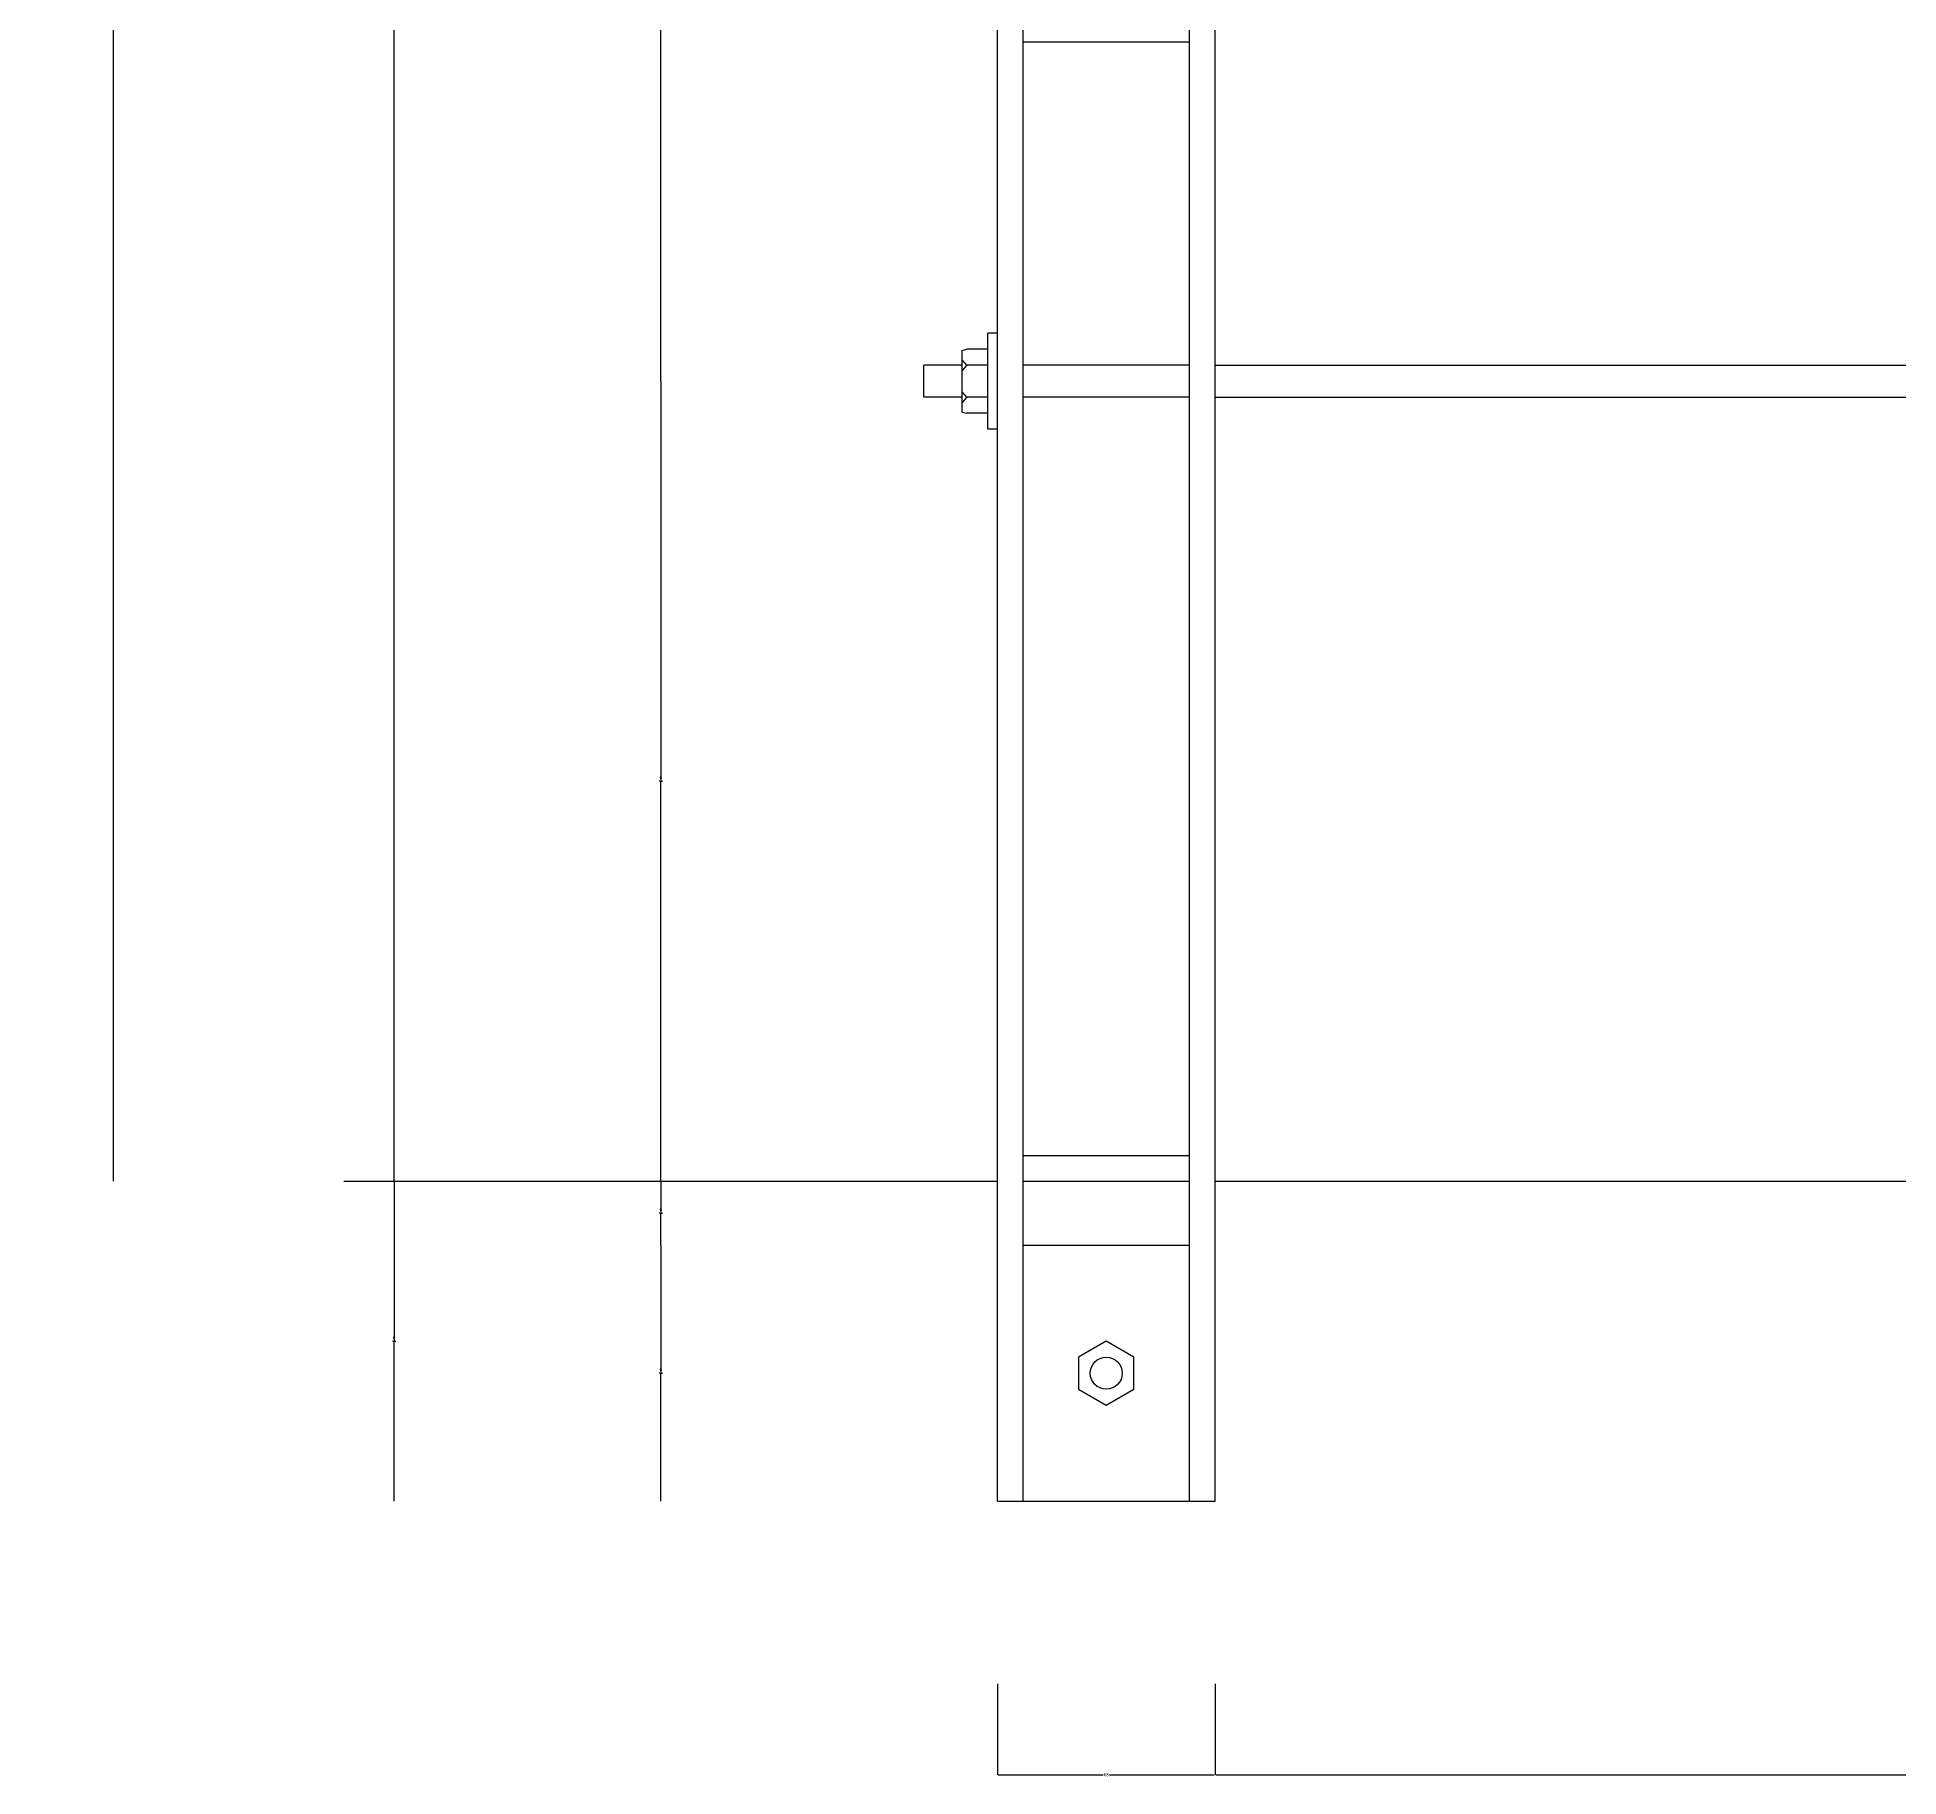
# Model space of a CAD drawing. Header units: metres. Extents: x 294 to 3346, y 3148 to 4721.
# Drawn here: x 294 to 876, y 3346 to 3890 of the extents above; entities that cross this region are included whole.
import ezdxf

# ---------------------------------------------------------------- set-up
doc = ezdxf.new("R2010")
doc.units = ezdxf.units.M
for name, color, linetype in [('2', 2, 'Continuous'), ('3', 3, 'Continuous'), ('7', 7, 'Continuous'), ('DIM', 3, 'Continuous')]:
    doc.layers.add(name, color=color, linetype=linetype)
doc.dimstyles.get("Standard").update_dxf_attribs({"dimtxt": 2.5, "dimasz": 2.5, "dimexe": 1.25, "dimexo": 0.625, "dimtad": 1, "dimcen": 2.5, "dimazin": 3, "dimtfac": 1, "dimtmove": 0, "dimatfit": 3})

# ---------------------------------------------------------------- blocks, each defined once
blk = doc.blocks.new('*D8')
for p, q in [((489.23, 3532.45), (489.23, 3522.45)), ((488.98, 3522.45), (488.73, 3522.45)), ((489.23, 3512.45), (489.23, 3522.45)), ((489.23, 3522.45), (489.23, 3522.45)), ((489.48, 3522.45), (489.73, 3522.45))]:
    blk.add_line(p, q)
at = {"layer": 'Defpoints'}
for p in [(489.23, 3532.45), (489.23, 3522.45), (489.23, 3512.45)]:
    blk.add_point(p, dxfattribs=at)
at = {"layer": 'DIM', "insert": (489.23, 3523.575), "char_height": 1, "attachment_point": 5}
blk.add_mtext('0', dxfattribs=at)
blk = doc.blocks.new('*D9')
for p, q in [((405.92, 3532.45), (405.92, 3482.45)), ((405.67, 3482.45), (405.42, 3482.45)), ((405.92, 3432.45), (405.92, 3482.45)), ((405.92, 3482.45), (405.92, 3482.45)), ((406.17, 3482.45), (406.42, 3482.45))]:
    blk.add_line(p, q)
at = {"layer": 'Defpoints'}
for p in [(405.92, 3532.45), (405.92, 3482.45), (405.92, 3432.45)]:
    blk.add_point(p, dxfattribs=at)
at = {"layer": 'DIM', "insert": (405.92, 3483.575), "char_height": 1, "attachment_point": 5}
blk.add_mtext('0', dxfattribs=at)
blk = doc.blocks.new('*D10')
for p, q in [((489.23, 3512.45), (489.23, 3472.45)), ((488.98, 3472.45), (488.73, 3472.45)), ((489.23, 3432.45), (489.23, 3472.45)), ((489.23, 3472.45), (489.23, 3472.45)), ((489.48, 3472.45), (489.73, 3472.45))]:
    blk.add_line(p, q)
at = {"layer": 'Defpoints'}
for p in [(489.23, 3512.45), (489.23, 3472.45), (489.23, 3432.45)]:
    blk.add_point(p, dxfattribs=at)
at = {"layer": 'DIM', "insert": (489.23, 3473.575), "char_height": 1, "attachment_point": 5}
blk.add_mtext('0', dxfattribs=at)
blk = doc.blocks.new('*D11')
for p, q in [((294.43, 4432.45), (294.43, 3982.45)), ((294.68, 3982.45), (303.845, 3982.45)), ((308.845, 3982.45), (318.01, 3982.45)), ((318.26, 3532.45), (318.26, 3982.45))]:
    blk.add_line(p, q)
at = {"layer": 'Defpoints'}
for p in [(294.43, 4432.45), (294.43, 3982.45), (318.26, 3532.45)]:
    blk.add_point(p, dxfattribs=at)
at = {"layer": 'DIM', "insert": (306.345, 3982.45), "char_height": 1, "attachment_point": 5}
blk.add_mtext('23,83', dxfattribs=at)
blk = doc.blocks.new('*D13')
for p, q in [((375.92, 4352.45), (375.92, 3942.45)), ((376.17, 3942.45), (389.92, 3942.45)), ((391.92, 3942.45), (405.67, 3942.45)), ((405.92, 3532.45), (405.92, 3942.45))]:
    blk.add_line(p, q)
at = {"layer": 'Defpoints'}
for p in [(375.92, 4352.45), (375.92, 3942.45), (405.92, 3532.45)]:
    blk.add_point(p, dxfattribs=at)
at = {"layer": 'DIM', "insert": (390.92, 3942.45), "char_height": 1, "attachment_point": 5}
blk.add_mtext('30', dxfattribs=at)
blk = doc.blocks.new('*D14')
for p, q in [((489.23, 4182.45), (489.23, 3982.45)), ((488.98, 3982.45), (488.73, 3982.45)), ((489.23, 3782.45), (489.23, 3982.45)), ((489.23, 3982.45), (489.23, 3982.45)), ((489.48, 3982.45), (489.73, 3982.45))]:
    blk.add_line(p, q)
at = {"layer": 'Defpoints'}
for p in [(489.23, 4182.45), (489.23, 3982.45), (489.23, 3782.45)]:
    blk.add_point(p, dxfattribs=at)
at = {"layer": 'DIM', "insert": (489.23, 3983.575), "char_height": 1, "attachment_point": 5}
blk.add_mtext('0', dxfattribs=at)
blk = doc.blocks.new('*D15')
for p, q in [((489.23, 3782.45), (489.23, 3657.45)), ((488.98, 3657.45), (488.73, 3657.45)), ((489.23, 3532.45), (489.23, 3657.45)), ((489.23, 3657.45), (489.23, 3657.45)), ((489.48, 3657.45), (489.73, 3657.45))]:
    blk.add_line(p, q)
at = {"layer": 'Defpoints'}
for p in [(489.23, 3782.45), (489.23, 3657.45), (489.23, 3532.45)]:
    blk.add_point(p, dxfattribs=at)
at = {"layer": 'DIM', "insert": (489.23, 3658.575), "char_height": 1, "attachment_point": 5}
blk.add_mtext('0', dxfattribs=at)
blk = doc.blocks.new('*D19')
for p, q in [((662.42, 3375.36), (662.42, 3347)), ((1394.42, 3375.36), (1394.42, 3347)), ((662.67, 3347), (1026.92, 3347)), ((1029.92, 3347), (1394.17, 3347))]:
    blk.add_line(p, q)
at = {"layer": 'Defpoints'}
for p in [(662.42, 3375.36), (1394.42, 3375.36), (662.42, 3347)]:
    blk.add_point(p, dxfattribs=at)
at = {"layer": 'DIM', "insert": (1028.42, 3347), "char_height": 1, "attachment_point": 5}
blk.add_mtext('732', dxfattribs=at)
blk = doc.blocks.new('*D20')
for p, q in [((594.42, 3375.36), (594.42, 3347)), ((662.42, 3375.36), (662.42, 3347)), ((594.67, 3347), (627.42, 3347)), ((629.42, 3347), (662.17, 3347))]:
    blk.add_line(p, q)
at = {"layer": 'Defpoints'}
for p in [(594.42, 3375.36), (662.42, 3375.36), (594.42, 3347)]:
    blk.add_point(p, dxfattribs=at)
at = {"layer": 'DIM', "insert": (628.42, 3347), "char_height": 1, "attachment_point": 5}
blk.add_mtext('68', dxfattribs=at)

msp = doc.modelspace()

# ---------------------------------------------------------------- linework, layer by layer
at = {"layer": '2'}
for p, q in [((390.18, 3532.45), (594.42, 3532.45)), ((602.42, 3532.45), (654.42, 3532.45)), ((662.42, 3532.45), (1394.42, 3532.45))]:
    msp.add_line(p, q, dxfattribs=at)
at = {"layer": '3'}
for p, q in [((654.42, 3888.45), (602.42, 3888.45)), ((583.42, 3792.1), (584.87, 3792.45)), ((583.42, 3772.81), (583.42, 3792.1)), ((591.42, 3792.45), (584.87, 3792.45)), ((594.42, 3797.45), (591.42, 3797.45)), ((591.42, 3767.45), (591.42, 3797.45)), ((571.42, 3777.45), (571.42, 3787.45)), ((583.42, 3787.45), (571.42, 3787.45)), ((584.87, 3787.45), (583.42, 3789.13)), ((584.87, 3787.45), (583.42, 3785.77)), ((591.42, 3787.45), (584.87, 3787.45)), ((654.42, 3787.45), (602.42, 3787.45)), ((662.42, 3787.45), (1394.42, 3787.45)), ((583.42, 3777.45), (571.42, 3777.45)), ((584.87, 3777.45), (583.42, 3779.13)), ((584.87, 3777.45), (583.42, 3775.77)), ((591.42, 3777.45), (584.87, 3777.45)), ((654.42, 3777.45), (602.42, 3777.45)), ((662.42, 3777.45), (1394.42, 3777.45)), ((583.42, 3772.81), (584.87, 3772.45)), ((591.42, 3772.45), (584.87, 3772.45)), ((594.42, 3767.45), (591.42, 3767.45)), ((602.42, 3540.45), (654.42, 3540.45)), ((602.42, 3512.45), (654.42, 3512.45)), ((602.42, 3432.45), (654.42, 3432.45))]:
    msp.add_line(p, q, dxfattribs=at)
msp.add_lwpolyline([(637.08, 3467.45), (637.08, 3477.45), (628.42, 3482.45), (619.76, 3477.45), (619.76, 3467.45), (628.42, 3462.45)], close=True, dxfattribs=at)
msp.add_circle((628.42, 3472.45), 5, dxfattribs=at)
at = {"layer": '7'}
for p, q in [((594.42, 3432.45), (594.42, 4372.45)), ((602.42, 3432.45), (602.42, 4372.45)), ((654.42, 3432.45), (654.42, 4372.45)), ((662.42, 3432.45), (662.42, 4372.45)), ((594.42, 3432.45), (602.42, 3432.45)), ((654.42, 3432.45), (662.42, 3432.45))]:
    msp.add_line(p, q, dxfattribs=at)

# ---------------------------------------------------------------- dimensions: what is measured, and where the dimension line sits
at = {"layer": 'DIM'}
for base, p1, p2, picture, middle in [((294.43, 3982.45), (294.43, 4432.45), (318.26, 3532.45), '*D11', (306.345, 3982.45)), ((375.92, 3942.45), (375.92, 4352.45), (405.92, 3532.45), '*D13', (390.92, 3942.45)), ((489.23, 3982.45), (489.23, 4182.45), (489.23, 3782.45), '*D14', (489.23, 3983.575)), ((489.23, 3657.45), (489.23, 3782.45), (489.23, 3532.45), '*D15', (489.23, 3658.575)), ((405.92, 3482.45), (405.92, 3532.45), (405.92, 3432.45), '*D9', (405.92, 3483.575)), ((489.23, 3522.45), (489.23, 3532.45), (489.23, 3512.45), '*D8', (489.23, 3523.575)), ((489.23, 3472.45), (489.23, 3512.45), (489.23, 3432.45), '*D10', (489.23, 3473.575)), ((594.42, 3347), (594.42, 3375.36), (662.42, 3375.36), '*D20', (628.42, 3347)), ((662.42, 3347), (662.42, 3375.36), (1394.42, 3375.36), '*D19', (1028.42, 3347))]:
    dim = msp.add_linear_dim(base=base, p1=p1, p2=p2, dimstyle='Standard', dxfattribs=at)
    dim.commit()
    dim.dimension.update_dxf_attribs({"geometry": picture, "text_midpoint": middle})

doc.saveas('drawing.dxf')
